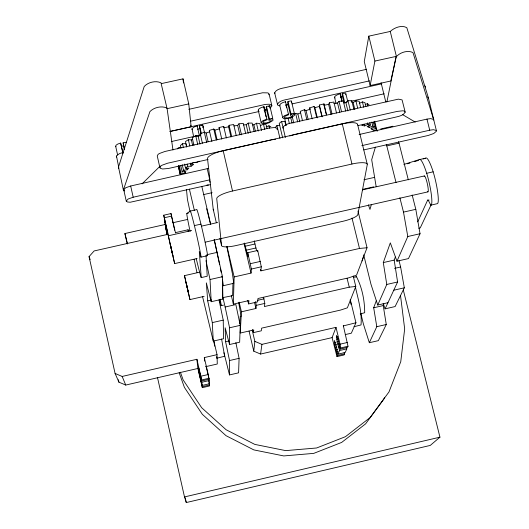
<?xml version="1.0" encoding="UTF-8"?>
<svg xmlns="http://www.w3.org/2000/svg" width="529" height="529" viewBox="0 0 529 529"><rect width="100%" height="100%" fill="white"/><g stroke="black" fill="none" stroke-linecap="round" stroke-linejoin="round"><path stroke-width="0.79" d="M235.868 342.647L239.095 358.338L238.592 372.833L229.5 374.929L229.52 360.54L225.599 341.714L225.156 327.782L229.546 344.524L239.657 342.203L240.245 325.348L235.855 304.578L225.136 307.025L229.566 327.788L229.546 344.524M222.577 297.668L232.615 295.671L232.952 283.246M357.994 211.058L367.047 247.751L356.546 275.166L348.829 277.785L257.967 298.508L257.61 301.88L248.663 303.924L248.921 300.571L233.342 304.122L234.149 276.932L227.02 246.587M126.352 142.248L123.138 142.843L124.322 149.581M239.809 323.669L240.192 316.507M239.168 302.211L241.416 311.799L240.219 333.052L253.768 329.951L253.497 332.602L261.286 330.817L261.63 328.145L340.669 310.04L347.368 307.832L355.786 286.46L353.233 276.059M367.047 247.751L359.489 248.458L260.876 270.861L261.306 266.795L257.702 250.455L247.757 252.703L248.022 256.783L244.444 243.076M234.149 276.932L251.057 273.09L251.374 269.049L247.757 252.703M257.603 251.566L257.702 250.455M117.617 154.99L115.666 146.262L116.129 145.144L117.947 143.987L120.645 143.075L122.854 152.385M241.416 311.799L255.963 308.48L256.281 305.359L255.56 301.576M254.859 341.384L261.921 344.359L336.001 327.352L332.093 337.621L260.592 354.053L253.775 351.183L254.859 341.384L252.221 330.182M263.581 297.291L264.804 303.415L264.401 306.549L349.246 287.174L355.786 286.46M260.592 354.053L261.921 344.359M124.699 191.002L123.376 190.037L118.496 167.032L144.219 86.478C148.133 82.187 155.645 80.355 160.968 82.808L167.104 108.676L172.97 149.998M123.376 190.037L149.912 111.612C153.926 107.427 161.319 105.621 166.695 107.923L167.104 108.676L188.767 103.909L183.008 78.854L161.385 83.595M268.97 94.823L268.679 93.368L267.747 92.886L262.629 92.773L188.813 109.331M269.096 94.03L271.827 105.602L271.701 106.389L269.896 108.134M204.399 132.243L202.759 125.108L199.565 125.697L199.36 126.907L201 134.035M191.624 230.532L168.361 235.775L168.533 236.966L174.656 263.594L197.092 258.516M277.17 129.565L276.898 128.197L274.591 127.515L268.772 128.144L164.863 151.492L159.289 153.549L158.105 154.389L157.258 155.969L159.903 167.66L160.294 168.282L162.568 168.989L168.348 168.5L208.062 159.493M390.25 31.449L368.812 36.144L364.269 61.549L370.121 85.559L390.772 81.003L396.386 56.345L390.25 31.449C394.31 27.667 401.736 24.671 406.821 27.713L428.259 97.409L436.524 131.139L433.754 133.5L428.206 135.47L363.826 149.892M370.121 85.559L374.909 61.066L368.812 36.144M118.787 167.594L116.44 155.784L119.58 153.562L123.171 152.458M222.683 297.933L222.636 284.767L223 285.799L233.765 283.279L232.423 273.791L226.796 246.507M386.904 101.945L395.923 57.251C399.402 52.543 407.7 49.792 412.984 52.596L433.787 120.103M159.903 167.66L160.756 166.106L161.947 165.273L167.528 163.23L270.716 140.02M193.707 137.064L192.014 128.607L194.401 126.834L197.132 125.915L197.297 126.504M210.317 184.647L130.213 202.243L127.423 201.985L126.259 201.066L123.76 189.891L125.624 187.795L130.676 186.003L208.532 168.387M126.259 201.066L128.13 199.003L133.189 197.224L209.775 179.82L207.203 168.625M266.484 106.448L266.127 107.757L269.056 120.202L270.233 119.607L270.974 119.931A6.441 1.759 -13.6 0 1 271.033 120.738C269.003 122.635 265.545 123.621 262.939 122.556L263.349 121.326L267 119.759L266.907 119.137L262.814 120.718L261.154 122.563L261.928 123.429L265.413 123.641A4.999 1.362 -13.6 0 0 269.129 122.774L272.825 120.533A9.066 2.473 -13.5 0 0 272.746 119.362L271.648 118.906L272.752 118.298L269.81 105.833L266.484 106.448L269.426 118.913L269.056 120.202M371.325 204.723L369.969 209.431L368.356 204.783M375.411 147.088L371.689 159.718L376.165 186.658M362.061 260.995L363.476 256.353M288.034 101.456L287.631 102.778L290.58 115.216L291.77 114.621L292.491 114.945A6.441 1.759 -13.7 0 1 292.517 115.765C290.481 117.636 287.022 118.675 284.43 117.577L284.88 116.34L288.556 114.767L288.49 114.138L284.377 115.725L282.665 117.583L283.399 118.456L286.837 118.675A4.999 1.362 -13.8 0 0 290.553 117.815L294.303 115.56A9.066 2.473 -13.7 0 0 294.263 114.376L293.192 113.92L294.316 113.305L291.353 100.847L288.034 101.456L290.99 113.92L290.58 115.216M261.154 122.563L258.231 110.131L258.979 108.901L261.068 107.632L263.971 106.66L267 119.759M230.981 137.031L228.601 126.808L229.083 125.32L233.673 124.527L236.238 135.563M282.665 117.583L279.722 105.159L280.502 103.915L282.618 102.646L285.528 101.674L288.556 114.767M387.955 302.707L377.752 305.041L386.778 284.45L383.287 262.582L390.323 242.871L396.975 261.2L408.487 258.575L420.046 233.739L415.807 209.332L412.17 194.983M279.623 105.932L277.626 105.079L274.65 92.806C276.389 89.156 281.243 88.442 284.833 87.702L366.63 69.299M277.388 104.378C279.173 100.768 284.007 100.074 287.597 99.32L369.454 80.884M383.803 304.115L383.221 305.583L386.276 324.508L378.341 340.65L369.335 342.719L376.793 326.684L373.686 307.766L376.258 300.895M399.018 260.625L400.618 267L404.328 287.802L395.11 306.555L385.099 308.85L397.596 281.983L394.171 260.103L395.335 257.054M283.108 128.256L282.876 127.588C284.754 124.044 289.542 123.396 293.126 122.622L398.41 99.135L402.086 99.908L405.188 112.141C403.343 115.659 398.628 116.38 395.09 117.266L358.133 125.571M347.613 100.92L345.708 93.038L342.567 93.62L342.078 94.889L343.976 102.758M384.471 397.537L383.882 399.038L365.599 423.861L341.674 442.416L313.75 453.373L283.762 455.932L253.827 449.901L226.048 435.698L202.362 414.352L184.409 387.387L179.179 372.806M174.656 263.594L168.361 235.775M343.228 325.93L355.944 322.776L350.277 299.579M336.034 103.446L334.52 97.151L335.36 95.961L337.436 94.744L340.226 93.812L341.939 100.92M344.2 352.393L344.564 353.888L344.075 354.966L336.98 356.606L337.436 355.528L334.791 344.987L334.374 340.524L335.816 344.042L338.031 354.132L345.199 352.486L346.832 348.849L346.502 347.487M338.031 354.132L339.572 350.522L337.132 341.655L336.457 335.426L338.051 339.73L340.193 349.074L347.493 347.394L348.009 346.25L343.334 325.672M340.193 349.074L340.676 347.937L340.081 344.167L336.001 327.352M396.975 261.2L407.793 236.516L403.501 212.116L399.871 197.76M355.944 322.776L351.335 333.197L345.252 334.593M417.698 221.849L427.511 200.425L429.098 200.068M331.068 114.535L328.621 104.352L329.342 102.811L333.865 102.037L336.51 113.027M431.062 204.921L420.244 227.893L418.763 228.23M179.351 165.881L181.176 173.869L185.005 173.195L185.877 171.528L182.188 171.932L180.726 165.517M177.499 148.9L178.359 147.71L181.321 147.406M182.188 171.932L183.49 170.206L187.193 169.802L188.939 168.03L185.52 168.136L184.601 164.102M204.115 296.366L189.951 299.593L184.634 276.541L184.528 275.622L199.493 272.23M202.746 127.648L203.083 127.211A8.636 2.4 -13 0 0 202.871 126.114M233.924 125.922L237.666 125.413L238.923 123.819L243.287 123.389L245.674 133.612M275.384 127.396L276.932 125.558L279.815 125.274M115.084 373.448L122.153 376.45L196.914 359.284L197.866 368.475L125.737 385.059L118.913 382.163L115.084 373.448L89.057 256.618L94.129 250.951L168.162 234.268L163.726 215.204L171.026 213.564L175.535 232.965M333.865 103.479L337.535 102.99L339.01 101.35L343.261 100.946L345.721 111.13M142.083 183.867L160.175 166.066M186.644 146.771L185.93 143.657L182.505 143.723L180.369 145.581L180.918 147.994M403.31 289.998L439.943 437.172L430.256 445.425L186.287 502.55L184.502 496.929L157.53 377.719M185.52 168.136L187.669 166.331L191.095 166.232L193.654 164.42L190.645 164.208L192.986 162.767M243.419 124.904L246.21 124.745L248.174 123.112L252.141 123.059L254.165 131.681M285.825 125.439L284.88 121.425L281.587 121.465L279.219 123.369L282.631 137.811M343.4 102.5L345.827 102.375L347.989 100.702L351.792 100.682L353.875 109.272M190.096 231.391A33.168 0.899 77.2 0 1 186.843 213.478L190.215 211.091L196.676 209.643A31.595 1.018 77.2 0 1 200.96 224.131A21.934 0.714 77.2 0 1 205.807 245.661A21.934 0.714 77.2 0 1 207.428 255.692L200.941 257.16L199.301 251.506L201.212 277.606L207.223 276.237L206.046 255.381M355.938 277.037L356.46 276.674C362.094 287.505 364.699 300.532 364.686 312.738L360.229 313.895M192.682 139.22L191.379 139.947L188.37 139.702L185.461 141.554L186.711 147.022M252.399 124.771L253.88 124.824L256.472 123.217L259.878 123.541L261.531 130.57M286.652 118.106L284.794 119.243L286.268 125.466M351.739 102.461L353.147 102.527L355.905 100.887L359.112 101.257L360.619 107.48M363.892 124.209L361.816 125.406L364.673 125.909L367.913 124.401L370.393 125.075L369.804 122.675M201.747 125.69L202.759 125.108M268.712 106.448L269.81 105.833M199.195 161.186L196.576 162.615L193.568 162.403M292.788 116.519L290.732 117.63L292.028 123.078M200.306 128.329L197.641 129.307M266.92 109.298L264.083 110.343M288.358 104.339L286.288 105.178M200.769 135.226L198.203 136.363L195.737 135.801L192.166 137.573L193.964 145.415M342.62 96.39L340.616 97.197M260.374 125.644L263.475 124.13L266.193 124.811L267.112 128.699M293.76 114.277L295.618 113.371L297.88 113.973L300.532 112.822M359.217 103.439L362.444 101.899L364.931 102.633L365.909 106.64M370.393 125.075L367.152 126.583L369.235 127.423L372.819 126.067L374.479 127.066L370.908 128.421L372.151 129.565L375.921 128.408L376.721 129.684L372.958 130.842M189.951 299.593L184.528 275.622M223 285.799L223.357 285.647L222.451 279.279M123.693 145.68L121.624 146.368M209.702 131.781L206.131 133.043L204.32 132.19L200.233 133.811L202.402 143.253M308.096 119.217L306.04 110.607L304.459 109.708L300.26 111.355L302.502 120.757M266.133 126.887L268.924 125.796L270.855 126.801M365.228 104.504L367.371 103.677L369.044 104.735M289.786 135.927L293.826 134.664L397.272 111.394L402.913 110.786L404.163 111.037L405.188 112.141M306.04 110.607L310.404 109.08L309.551 107.923L314.047 106.514L314.887 107.678L317.321 117.861M217.029 139.577L214.847 130.134L213.769 129.023L209.325 130.418L211.871 141.455M403.872 164.426L419.133 159.652L425.501 158.217A31.356 4.695 77.4 0 1 433.165 171.832A21.768 3.273 77.4 0 1 437.814 193.237A21.768 3.273 77.4 0 1 437.159 203.705L430.765 205.153L428.457 200.551A7.538 1.104 77.3 0 0 427.511 200.425M407.555 163.798L409.896 163.071M414.577 161.616L418.479 160.399M423.16 158.945L425.501 158.217M264.467 110.336L266.497 109.734M214.847 130.134L219.39 128.878L219.079 127.549L223.694 126.431L226.366 137.99M314.887 107.678L319.45 106.408L319.384 105.033L323.986 103.915L326.631 114.919M285.872 105.364L287.24 104.993M184.502 496.929L439.943 437.172M337.132 341.655L338.739 341.284M334.421 342.792L336.008 342.428M337.733 344.154L339.34 343.784M334.791 344.987L336.371 344.624M208.214 374.519L209.067 379.273L201.708 380.973L200.808 376.218L208.214 374.519L204.313 357.584L217.035 354.668L213.696 340.253M340.081 344.167L347.421 342.475M338.362 346.31L339.81 345.973M335.32 347.474L336.9 347.11M338.91 347.791L340.365 347.454M201.609 379.961L209.008 378.261M340.676 347.937L348.009 346.25M335.935 349.867L337.515 349.504M209.147 380.569L209.345 383.789L202.118 385.456L201.827 382.255L209.147 380.569L208.671 378.5M339.572 350.522L346.832 348.849M336.537 351.798L338.117 351.435M209.424 385.033L209.484 385.991L202.323 387.645L202.237 386.692L209.424 385.033L209.081 383.532M337.436 355.528L344.564 353.888M256.281 305.359L264.804 303.415M223.231 320.111L223.569 338.739L213.266 341.099L212.294 322.611L223.231 320.111L219.039 299.969M386.778 284.45L397.596 281.983M229.566 327.788L240.245 325.348M393.761 290.223L404.328 287.802M225.599 341.714L228.806 340.974M373.686 307.766L383.221 305.583M353.994 326.717L361.036 324.932C362.107 311.839 358.047 298.819 355.19 286.143M229.52 360.54L239.095 358.338M376.793 326.684L386.276 324.508M205.768 366.657L217.28 364.012L217.035 354.668M336.338 337.138L337.793 336.808M336.642 339.188L338.249 338.818M359.118 134.518L426.976 119.104L430.672 118.615L433.727 119.461M361.816 145.64L429.72 130.2L433.416 129.698L436.471 130.518M250.356 263.687L260.308 261.432M251.374 269.049L261.306 266.795M222.438 276.7L222.848 299.057L211.197 301.715L210.033 279.517L222.438 276.7L214.278 239.624M407.793 236.516L420.046 233.739M212.294 322.611L207.705 300.862L211.633 299.969M383.287 262.582L394.171 260.103M219.257 299.354L221.102 305.663L223.463 305.14M353.319 277.394L356.46 276.674M394.555 268.382L400.618 267M257.742 300.287L263.958 298.865M190.453 121.227L265.366 104.405L269.096 104.226L270.484 104.484L271.827 105.602M171.383 141.541L200.835 134.935M343.91 102.891L347.13 102.157M351.15 101.251L384.153 93.778M216.295 222.603L213.207 209.16L207.527 158.654A16.518 4.325 -13.2 0 1 223.185 150.699L342.283 123.892A16.26 4.239 -14.1 0 1 357.624 124.864M221.558 245.535L216.738 198.679A16.571 4.001 -13.2 0 1 232.515 191.015L351.957 164.023A16.306 3.921 -14.1 0 1 367.265 164.658L357.829 214.589A14.977 3.267 -13.9 0 1 342.825 221.301L236.324 245.496A14.779 3.234 -13.1 0 1 221.539 245.542L219.925 238.42M164.36 217.736L171.68 216.097M186.843 213.478L188.35 213.134M127.271 244.008L124.904 233.54L165.147 224.488M172.394 222.854L187.689 219.416M363.965 179.754L374.426 177.4M190.215 211.091A31.601 0.919 77.2 0 1 194.401 225.605L200.96 224.131M419.133 159.652A31.363 4.589 77.4 0 1 426.705 173.287L433.165 171.832M362.987 189.289L373.719 186.869M201.609 226.128L217.69 222.504M362.444 189.891L424.37 175.939M175.489 232.621L188.093 229.778L188.463 231.385M205.239 242.163L427.928 191.875M207.137 254.641L217.26 252.353M245.139 246.236L254.971 244.008L256.631 250.706M403.501 212.116L415.807 209.332M246.078 250.217L255.924 247.989M292.054 103.915L381.812 83.813M169.743 131.509L259.177 111.48M380.754 128.937L392.895 126.226M386.236 144.371L386.785 145.911L399.025 143.174L408.322 179.84M203.328 194.646L212.122 192.675M374.909 61.066L396.386 56.345M170.331 131.39L191.154 126.801L188.767 103.909M326.3 114.707L324.046 105.297L328.621 104.352M228.601 126.808L223.992 127.76L223.694 126.431M271.522 139.841L275.602 139.187M290.99 113.92L294.316 113.305M269.426 118.913L272.752 118.298M206.899 185.031L208.433 184.978M240.576 316.646L240.966 316.653L240.721 313.968L238.724 302.819M402.615 114.641L415.232 122.073M269.354 106.646L269.81 106.918A9.059 2.533 -13.6 0 1 270.081 107.665M335.122 98.017L334.52 97.151M427.683 96.906L428.318 98.077M424.952 85.896L425.594 87.093M115.666 146.262L115.983 146.705M118.397 167.739L118.82 168.328M123.76 189.891L124.11 190.433M116.301 156.472L116.658 157.053M191.895 129.155L192.146 129.618M122.153 376.45L125.737 385.059M258.231 110.131L258.436 110.634M89.057 256.618L90.161 259.6M398.463 141.633L399.025 143.174M279.722 105.159L279.901 105.661M180.376 372.185L183.146 379.908L201.668 407.727L226.114 429.746L254.786 444.393L285.686 450.622L316.626 447.984L345.45 436.683L370.135 417.546L388.987 391.943L400.751 361.704L404.672 328.926L400.552 295.863M336.98 356.606L332.093 337.621M383.201 303.395L385.099 308.85M274.65 92.806L274.895 93.521M377.752 305.041L370.968 284.245L363.674 254.813M369.335 342.719L363.41 324.046L360.844 313.637M247.645 300.465L248.663 303.924M252.597 329.527L253.497 332.602M207.031 254.304L207.428 255.692M222.431 297.496L222.848 299.057M206.654 208.724L209.59 220.388M211.197 301.715L206.336 282.889L207.705 300.862M205.993 366.108L206.396 367.668M124.904 233.54L127.291 242.897M386.785 145.911L396.049 182.604M229.5 374.929L223.946 352.744M213.266 341.099L202.561 296.624M202.323 387.645L197.866 368.475M426.976 119.104L429.72 130.2M352.003 218.047L359.489 248.458M381.085 82.742L385.76 101.846M374.783 121.756L377.137 131.318M374.175 121.247L375.921 128.408M373.315 122.285L374.479 127.066M367.371 103.677L367.953 106.078M371.847 122.067L372.819 126.067M371.768 127.978L372.151 129.565M347.09 278.353L349.246 287.174M172.223 219.502L172.553 220.838M368.852 125.829L369.235 127.423M362.444 101.899L363.767 107.334M367.536 122.847L367.913 124.401M364.283 124.302L364.673 125.909M355.905 100.887L357.604 107.903M353.147 102.527L354.847 109.529M357.558 124.302L367.212 164.135M347.989 100.702L350.258 110.085M345.827 102.375L347.897 110.958M342.567 93.62L344.855 103.082M341.952 101.528L340.226 93.812M339.01 101.35L341.469 111.54M337.535 102.99L339.803 112.379M342.283 123.892L351.957 164.023M329.342 102.811L331.987 113.808M319.384 105.033L322.207 116.816M319.45 106.408L321.89 116.598M206.575 368.409L206.932 369.89M314.047 106.514L316.679 117.511M309.551 107.923L312.176 118.913M304.459 109.708L306.893 119.904M297.88 113.973L299.738 121.782M209.788 221.175L210.522 224.27M295.618 113.371L297.668 121.981M292.266 116.744L293.754 122.993M285.832 104.63L286.592 107.823M288.08 118.126L289.376 123.588M281.587 121.465L285.389 137.547M260.513 269.321L260.876 270.861M244.094 243.631L251.057 273.09M276.932 125.558L279.953 138.36M268.924 125.796L269.486 128.21M263.786 107.208L266.041 116.797M263.475 124.13L264.758 129.585M256.472 123.217L258.304 131.04M254.542 302.469L255.963 308.48M249.073 331.167L253.775 351.183M201.787 186.34L210.734 224.514M253.88 124.824L255.342 131.073M248.174 123.112L250.376 132.534M246.21 124.745L248.227 133.361M238.923 123.819L241.488 134.835M237.666 125.413L239.868 134.835M231.285 295.334L233.342 304.122M222.881 297.371L225.136 307.025M189.402 189.118L194.407 210.602M229.083 125.32L231.649 136.356M219.079 127.549L221.757 139.107M223.185 150.692L232.515 191.009M213.769 129.023L216.321 140.066M172.712 221.506L172.996 222.729M206.131 133.043L208.122 141.686M204.32 132.19L206.68 142.427M199.565 125.697L201.39 133.632M197.132 125.915L199.321 135.437M209.682 180.653L210.046 182.241M198.203 136.363L200.002 144.199M195.737 135.801L197.72 144.443M190.784 125.194L191.154 126.801M191.379 139.947L192.635 145.415M214.126 239.63L215.349 244.953M207.077 370.525L207.52 372.429M171.733 217.373L172.064 218.794M208.228 375.623L209.067 379.273M208.651 380.768L209.345 383.789M196.914 359.284L200.808 376.218M201.708 380.973L198.448 367.146L201.827 382.255M202.118 385.456L198.891 371.689L202.237 386.692M167.164 234.929L165.379 226.372L167.309 234.896M188.37 139.702L189.805 145.964M190.387 163.117L191.095 166.232M182.505 143.723L183.398 147.624M187.134 163.99L187.669 166.331M186.83 168.202L187.193 169.802M184.456 170.801L185.005 173.195M182.207 164.579L183.49 170.206M178.571 165.888L180.568 174.656M178.346 165.888L180.151 173.816M178.24 166.066L180.23 174.801M185.196 497.723L186.287 502.55M123.138 142.843L124.56 149.211M130.676 186.003L133.189 197.224M120.645 143.075L122.959 153.423M118.377 379.743L118.913 382.163M215.521 245.74L219.561 264.407M173.281 223.959L173.697 225.85M167.468 234.598L165.074 224.322L164.288 219.006L167.428 232.476L163.726 215.204M207.652 373.044L208.062 374.896M254.284 240.847L254.971 244.008M194.103 259.322L196.98 272.567M205.979 260.671L210.033 279.517M190.096 211.95L187.411 199.327L186.499 189.58M173.836 226.478L174.147 227.939M213.491 340.087L214.767 346.171M221.598 339.023L224.68 356.248L216.645 358.259L216.665 356.592M220.196 299.123L221.287 305.636M350.211 300.055L351.104 304.598M220.355 268.243L221.135 272.21M174.306 228.673L174.596 230.208M221.916 276.178L222.187 277.732M263.971 106.66L264.07 107.294M168.162 234.268L168.215 234.612M171.026 213.564L171.244 215.243M285.528 101.674L285.607 102.309M183.008 78.854L183.457 82.96M188.093 229.778L188.238 231.378M204.313 357.584L204.571 361.102M323.986 103.915L324.046 105.297M345.754 94.433A8.616 2.381 -14.2 0 1 345.728 94.823M213.789 209.96A14.739 3.491 -13.1 0 1 213.187 209.167M291.307 101.945A9.059 2.526 -13.7 0 1 291.552 102.699M426.705 173.287A21.775 3.2 77.4 0 1 431.36 194.698A21.775 3.2 77.4 0 1 430.765 205.153M194.401 225.605A21.934 0.641 77.2 0 1 199.254 247.142A21.934 0.641 77.2 0 1 200.941 257.16M201.212 277.606A33.168 0.899 77.2 0 1 196.219 258.529M424.132 176.289A8.16 1.197 77.4 0 1 427.326 183.649A8.16 1.197 77.4 0 1 427.564 191.657M170.199 243.882L172.824 255.5L170.199 243.882M186.109 282.605L188.37 292.616L186.109 282.605"/></g></svg>
